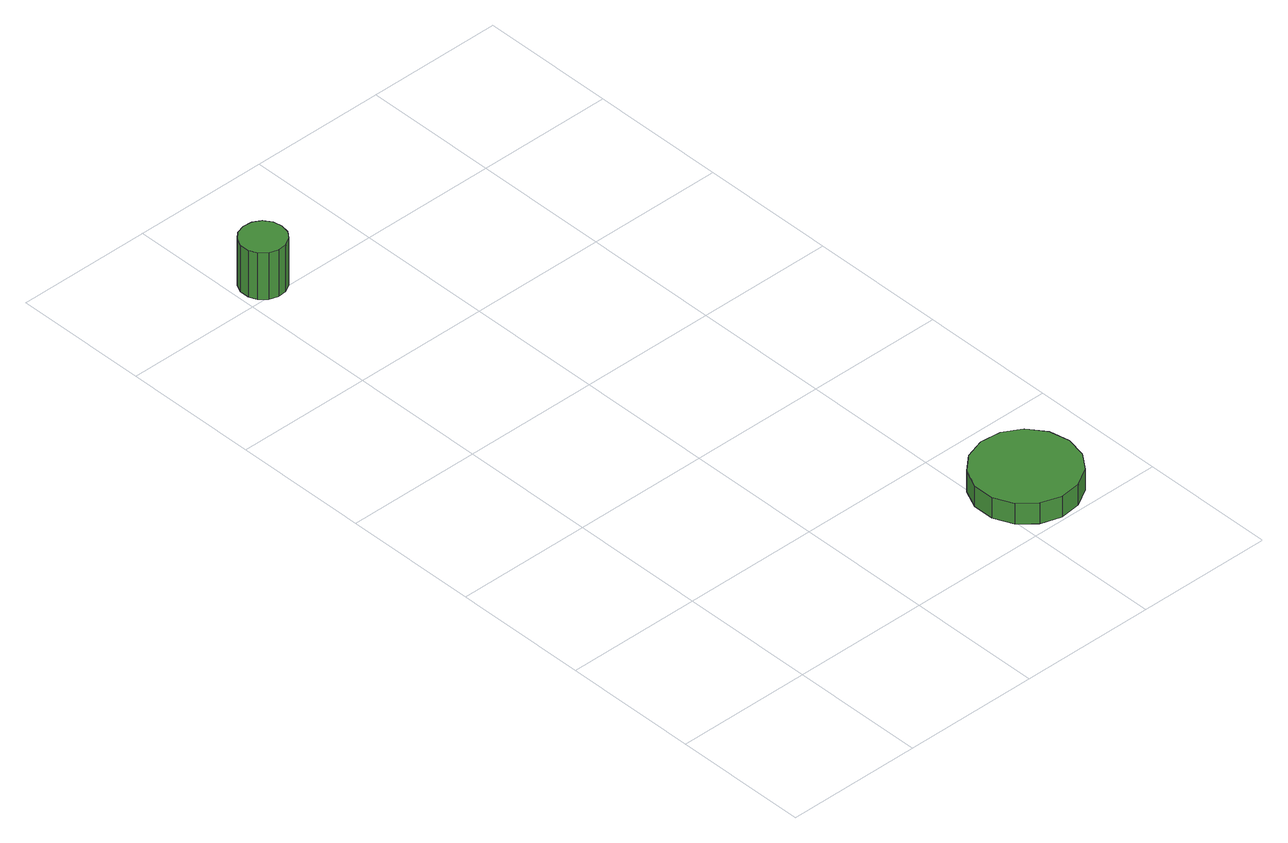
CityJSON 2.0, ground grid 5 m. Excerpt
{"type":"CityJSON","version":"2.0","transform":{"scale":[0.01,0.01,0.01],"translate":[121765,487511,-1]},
"CityObjects":{
"tree1":{"type":"SolitaryVegetationObject","attributes":{"function":"something"},"geometry":[{"type":"MultiSurface","lod":"1","boundaries":[[[0,1,2,3,4,5,6,7,8,9,10,11,12,13,14]],[[15,16,17,18,19,20,21,22,23,24,25,26,27,28,29]],[[0,29,28,1]],[[1,28,27,2]],[[2,27,26,3]],[[3,26,25,4]],[[4,25,24,5]],[[5,24,23,6]],[[6,23,22,7]],[[7,22,21,8]],[[8,21,20,9]],[[9,20,19,10]],[[10,19,18,11]],[[11,18,17,12]],[[12,17,16,13]],[[13,16,15,14]],[[14,15,29,0]]]}]},
"tree2":{"type":"SolitaryVegetationObject","attributes":{"function":"something"},"geometry":[{"type":"MultiSurface","lod":"1","boundaries":[[[30,31,32,33,34,35,36,37,38,39,40,41,42,43,44]],[[45,46,47,48,49,50,51,52,53,54,55,56,57,58,59]],[[30,59,58,31]],[[31,58,57,32]],[[32,57,56,33]],[[33,56,55,34]],[[34,55,54,35]],[[35,54,53,36]],[[36,53,52,37]],[[37,52,51,38]],[[38,51,50,39]],[[39,50,49,40]],[[40,49,48,41]],[[41,48,47,42]],[[42,47,46,43]],[[43,46,45,44]],[[44,45,59,30]]]}]}
},
"vertices":[
[185,2562,254],[178,2595,254],[158,2623,254],[129,2640,254],[95,2643,254],[63,2633,254],[38,2610,254],[25,2579,254],[25,2546,254],[38,2515,254],[63,2492,254],[95,2482,254],[129,2485,254],[158,2502,254],[178,2529,254],[178,2529,67],[158,2502,67],[129,2485,67],[95,2482,67],[63,2492,67],[38,2515,67],[25,2546,67],[25,2579,67],[38,2610,67],[63,2633,67],[95,2643,67],[129,2640,67],[158,2623,67],[178,2595,67],[185,2562,67],
[1330,197,152],[1314,272,152],[1268,335,152],[1201,374,152],[1124,382,152],[1050,358,152],[993,306,152],[961,235,152],[961,158,152],[993,87,152],[1050,35,152],[1124,11,152],[1201,19,152],[1268,58,152],[1314,121,152],[1314,121,69],[1268,58,69],[1201,19,69],[1124,11,69],[1050,35,69],[993,87,69],[961,158,69],[961,235,69],[993,306,69],[1050,358,69],[1124,382,69],[1201,374,69],[1268,335,69],[1314,272,69],[1330,197,69]
]}
